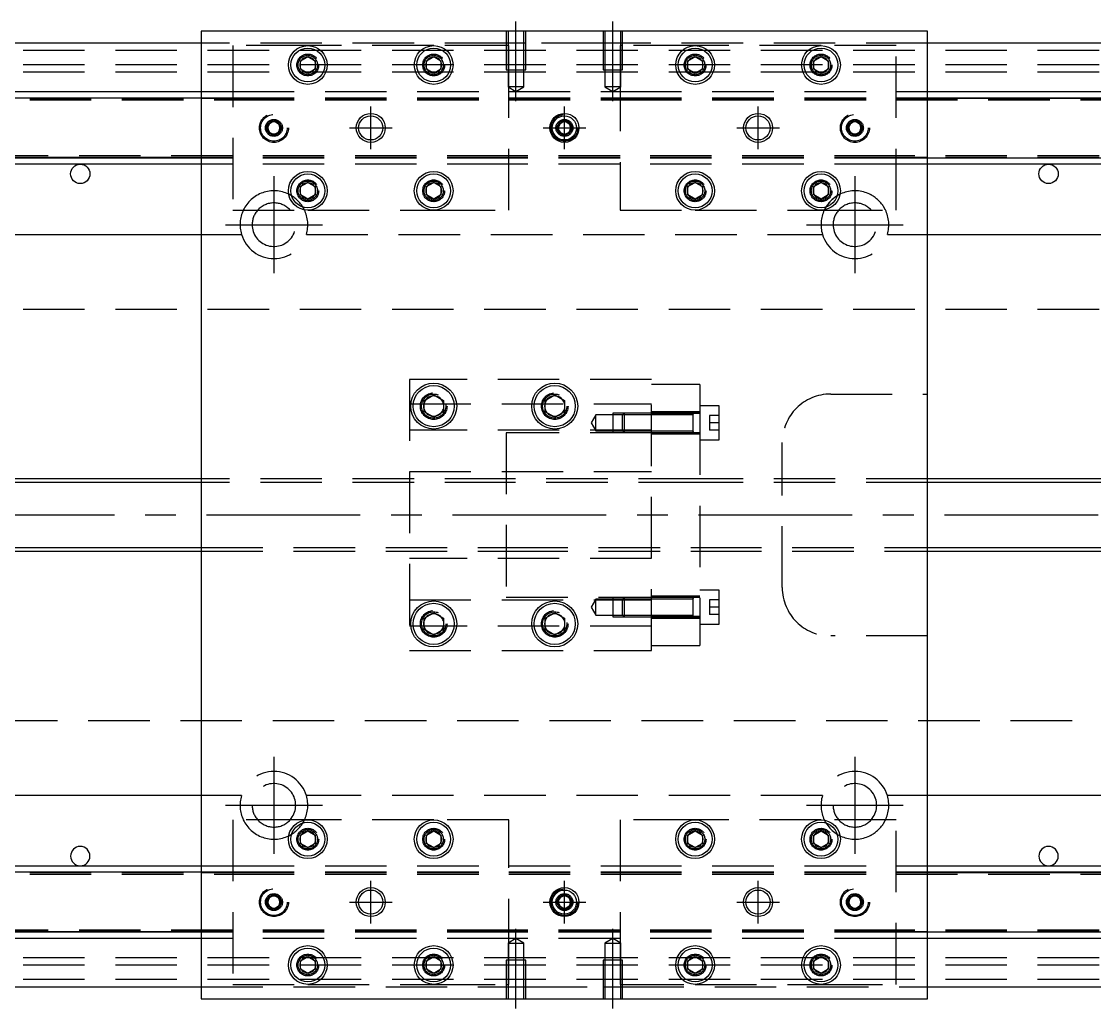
# Model space of a CAD drawing. Extents: x -14 to 891, y -280 to 102.
# Drawn here: x 207.9 to 429.5, y -102 to 102 of the extents above; entities that cross this region are included whole.
import ezdxf

# ---------------------------------------------------------------- set-up
doc = ezdxf.new("R2010")
doc.units = 0
doc.linetypes.add('CENTER', pattern=[50.8, 31.75, -6.35, 6.35, -6.35])
doc.linetypes.add('DASHED', pattern=[19.05, 12.7, -6.35])
doc.layers.get('0').update_dxf_attribs({"linetype": 'CONTINUOUS'})
doc.layers.add('CENTER', color=1, linetype='CENTER')

msp = doc.modelspace()

# ---------------------------------------------------------------- linework, layer by layer
at = {"color": 7, "linetype": 'CONTINUOUS'}
for p, q in [((395, 100), (245, 100)), ((245, 100), (245, -100)), ((395, -100), (395, 100)), ((245, 97.5), (0, 97.5)), ((640, 97.5), (395, 97.5)), ((265.5, 93.866026), (267, 94.73205)), ((265.5, 92.133974), (265.5, 93.866026)), ((267, 94.73205), (268.5, 93.866026)), ((268.5, 93.866026), (268.5, 92.133974)), ((291.5, 93.866026), (293, 94.73205)), ((291.5, 92.133974), (291.5, 93.866026)), ((293, 94.73205), (294.5, 93.866026)), ((294.5, 93.866026), (294.5, 92.133974)), ((345.5, 93.866026), (347, 94.73205)), ((345.5, 92.133974), (345.5, 93.866026)), ((347, 94.73205), (348.5, 93.866026)), ((348.5, 93.866026), (348.5, 92.133974)), ((371.5, 93.866026), (373, 94.73205)), ((371.5, 92.133974), (371.5, 93.866026)), ((373, 94.73205), (374.5, 93.866026)), ((374.5, 93.866026), (374.5, 92.133974)), ((267, 91.26795), (265.5, 92.133974)), ((268.5, 92.133974), (267, 91.26795)), ((293, 91.26795), (291.5, 92.133974)), ((294.5, 92.133974), (293, 91.26795)), ((347, 91.26795), (345.5, 92.133974)), ((348.5, 92.133974), (347, 91.26795)), ((373, 91.26795), (371.5, 92.133974)), ((374.5, 92.133974), (373, 91.26795)), ((0, 87.5), (245, 87.5)), ((395, 87.5), (640, 87.5)), ((0, 86.247728), (245, 86.247728)), ((395, 86.247728), (640, 86.247728)), ((245, 73.752272), (0, 73.752272)), ((640, 73.752272), (395, 73.752272)), ((245, 72.5), (0, 72.5)), ((640, 72.5), (395, 72.5)), ((265.5, 67.866026), (267, 68.73205)), ((267, 68.73205), (268.5, 67.866026)), ((291.5, 67.866026), (293, 68.73205)), ((293, 68.73205), (294.5, 67.866026)), ((345.5, 67.866026), (347, 68.73205)), ((347, 68.73205), (348.5, 67.866026)), ((371.5, 67.866026), (373, 68.73205)), ((373, 68.73205), (374.5, 67.866026)), ((265.5, 66.133974), (265.5, 67.866026)), ((268.5, 67.866026), (268.5, 66.133974)), ((291.5, 66.133974), (291.5, 67.866026)), ((294.5, 67.866026), (294.5, 66.133974)), ((345.5, 66.133974), (345.5, 67.866026)), ((348.5, 67.866026), (348.5, 66.133974)), ((371.5, 66.133974), (371.5, 67.866026)), ((374.5, 67.866026), (374.5, 66.133974)), ((267, 65.26795), (265.5, 66.133974)), ((268.5, 66.133974), (267, 65.26795)), ((293, 65.26795), (291.5, 66.133974)), ((294.5, 66.133974), (293, 65.26795)), ((347, 65.26795), (345.5, 66.133974)), ((348.5, 66.133974), (347, 65.26795)), ((373, 65.26795), (371.5, 66.133974)), ((374.5, 66.133974), (373, 65.26795)), ((146.708204, 58), (245, 58)), ((395, 58), (493.291796, 58)), ((291, 23.6547), (293, 24.809402)), ((293, 24.809402), (295, 23.6547)), ((316, 23.6547), (318, 24.809402)), ((318, 24.809402), (320, 23.6547)), ((291, 21.3453), (291, 23.6547)), ((295, 23.6547), (295, 21.3453)), ((316, 21.3453), (316, 23.6547)), ((320, 23.6547), (320, 21.3453)), ((293, 20.190598), (291, 21.3453)), ((295, 21.3453), (293, 20.190598)), ((318, 20.190598), (316, 21.3453)), ((320, 21.3453), (318, 20.190598)), ((346.6, 20.702558), (346.6, 21.052564)), ((346.6, 17.052554), (346.6, 17.402558)), ((245, 7.5), (40.5, 7.5)), ((590, 7.5), (395, 7.5)), ((40.5, -7.5), (245, -7.5)), ((395, -7.5), (590, -7.5)), ((346.6, -21.052564), (346.6, -17.052554)), ((291, -21.3453), (293, -20.190598)), ((291, -23.6547), (291, -21.3453)), ((293, -20.190598), (295, -21.3453)), ((295, -21.3453), (295, -23.6547)), ((316, -21.3453), (318, -20.190598)), ((316, -23.6547), (316, -21.3453)), ((318, -20.190598), (320, -21.3453)), ((320, -21.3453), (320, -23.6547)), ((346.6, -21.052564), (346.6, -21.051878)), ((293, -24.809402), (291, -23.6547)), ((295, -23.6547), (293, -24.809402)), ((318, -24.809402), (316, -23.6547)), ((320, -23.6547), (318, -24.809402)), ((245, -58), (146.708204, -58)), ((493.291796, -58), (395, -58)), ((265.5, -66.133974), (267, -65.26795)), ((265.5, -67.866026), (265.5, -66.133974)), ((267, -65.26795), (268.5, -66.133974)), ((268.5, -66.133974), (268.5, -67.866026)), ((291.5, -66.133974), (293, -65.26795)), ((291.5, -67.866026), (291.5, -66.133974)), ((293, -65.26795), (294.5, -66.133974)), ((294.5, -66.133974), (294.5, -67.866026)), ((345.5, -66.133974), (347, -65.26795)), ((345.5, -67.866026), (345.5, -66.133974)), ((347, -65.26795), (348.5, -66.133974)), ((348.5, -66.133974), (348.5, -67.866026)), ((371.5, -66.133974), (373, -65.26795)), ((371.5, -67.866026), (371.5, -66.133974)), ((373, -65.26795), (374.5, -66.133974)), ((374.5, -66.133974), (374.5, -67.866026)), ((267, -68.73205), (265.5, -67.866026)), ((268.5, -67.866026), (267, -68.73205)), ((293, -68.73205), (291.5, -67.866026)), ((294.5, -67.866026), (293, -68.73205)), ((347, -68.73205), (345.5, -67.866026)), ((348.5, -67.866026), (347, -68.73205)), ((373, -68.73205), (371.5, -67.866026)), ((374.5, -67.866026), (373, -68.73205)), ((0, -72.5), (245, -72.5)), ((395, -72.5), (640, -72.5)), ((0, -73.752272), (245, -73.752272)), ((395, -73.752272), (640, -73.752272)), ((245, -86.247728), (0, -86.247728)), ((640, -86.247728), (395, -86.247728)), ((245, -87.5), (0, -87.5)), ((640, -87.5), (395, -87.5)), ((265.5, -92.133974), (267, -91.26795)), ((265.5, -93.866026), (265.5, -92.133974)), ((267, -91.26795), (268.5, -92.133974)), ((268.5, -92.133974), (268.5, -93.866026)), ((291.5, -92.133974), (293, -91.26795)), ((291.5, -93.866026), (291.5, -92.133974)), ((293, -91.26795), (294.5, -92.133974)), ((294.5, -92.133974), (294.5, -93.866026)), ((345.5, -92.133974), (347, -91.26795)), ((345.5, -93.866026), (345.5, -92.133974)), ((347, -91.26795), (348.5, -92.133974)), ((348.5, -92.133974), (348.5, -93.866026)), ((371.5, -92.133974), (373, -91.26795)), ((371.5, -93.866026), (371.5, -92.133974)), ((373, -91.26795), (374.5, -92.133974)), ((374.5, -92.133974), (374.5, -93.866026)), ((267, -94.73205), (265.5, -93.866026)), ((268.5, -93.866026), (267, -94.73205)), ((293, -94.73205), (291.5, -93.866026)), ((294.5, -93.866026), (293, -94.73205)), ((347, -94.73205), (345.5, -93.866026)), ((348.5, -93.866026), (347, -94.73205)), ((373, -94.73205), (371.5, -93.866026)), ((374.5, -93.866026), (373, -94.73205)), ((0, -97.5), (245, -97.5)), ((395, -97.5), (640, -97.5)), ((245, -100), (395, -100))]:
    msp.add_line(p, q, dxfattribs=at)
at = {"color": 3, "linetype": 'DASHED'}
for p, q in [((308.000006, 100), (308.000006, 92)), ((308.35, 100), (308.35, 92)), ((311.65, 92), (311.65, 100)), ((311.999994, 92), (311.999994, 100)), ((328.000006, 100), (328.000006, 92)), ((328.35, 100), (328.35, 92)), ((331.65, 92), (331.65, 100)), ((331.999994, 92), (331.999994, 100)), ((640, 96), (0, 96)), ((308.000006, 97.5), (245, 97.5)), ((251.5, 97), (251.5, 63)), ((267, 97), (251.5, 97)), ((293, 97), (267, 97)), ((308.000006, 97), (293, 97)), ((311.999994, 97.5), (308.000006, 97.5)), ((308.5, 97), (308.000006, 97)), ((308.5, 92), (308.5, 97)), ((328.000006, 97.5), (311.999994, 97.5)), ((331.999994, 97.5), (328.000006, 97.5)), ((331.5, 97), (331.5, 92)), ((331.999994, 97), (331.5, 97)), ((395, 97.5), (331.999994, 97.5)), ((347, 97), (331.999994, 97)), ((373, 97), (347, 97)), ((388.5, 97), (373, 97)), ((388.5, 63), (388.5, 97)), ((268.973226, 93.326156), (269, 93)), ((294.973226, 93.326156), (295, 93)), ((345, 93), (345.023172, 93.30356)), ((371, 93), (371.030168, 93.346066)), ((640, 93), (0, 93)), ((640, 91.5), (0, 91.5)), ((308.000006, 92), (311.999994, 92)), ((308.35, 92), (308.35, 88.5)), ((308.5, 63), (308.5, 92)), ((311.65, 88.5), (311.65, 92)), ((328.000006, 92), (331.999994, 92)), ((328.35, 92), (328.35, 88.5)), ((331.5, 92), (331.5, 63)), ((331.65, 88.5), (331.65, 92)), ((245, 87.5), (251.5, 87.5)), ((251.5, 87.5), (308.5, 87.5)), ((311.65, 88.5), (308.35, 88.5)), ((308.35, 88.5), (310, 87.547372)), ((308.5, 87.5), (331.5, 87.5)), ((310, 87.547372), (311.65, 88.5)), ((331.65, 88.5), (328.35, 88.5)), ((328.35, 88.5), (330, 87.547372)), ((330, 87.547372), (331.65, 88.5)), ((331.5, 87.5), (388.5, 87.5)), ((388.5, 87.5), (395, 87.5)), ((0, 86.1147), (245, 86.1147)), ((0, 86.1), (251.5, 86.1)), ((0, 85.8), (251.5, 85.8)), ((245, 86.247728), (251.5, 86.247728)), ((245, 86.1147), (251.5, 86.1147)), ((251.5, 86.247728), (308.5, 86.247728)), ((251.5, 86.1147), (308.5, 86.1147)), ((251.5, 86.1), (308.5, 86.1)), ((251.5, 86.1), (308.5, 86.1)), ((251.5, 85.8), (308.5, 85.8)), ((251.5, 85.8), (308.5, 85.8)), ((308.5, 86.247728), (331.5, 86.247728)), ((308.5, 86.1147), (331.5, 86.1147)), ((308.5, 86.1), (331.5, 86.1)), ((308.5, 85.8), (331.5, 85.8)), ((331.5, 86.247728), (388.5, 86.247728)), ((331.5, 86.1147), (388.5, 86.1147)), ((331.5, 86.1), (388.5, 86.1)), ((331.5, 86.1), (388.5, 86.1)), ((331.5, 85.8), (388.5, 85.8)), ((331.5, 85.8), (388.5, 85.8)), ((388.5, 86.247728), (395, 86.247728)), ((388.5, 86.1147), (395, 86.1147)), ((388.5, 86.1), (640, 86.1)), ((388.5, 85.8), (640, 85.8)), ((395, 86.1147), (640, 86.1147)), ((258.75, 80.721688), (260, 81.443376)), ((258.75, 79.278312), (258.75, 80.721688)), ((260, 81.443376), (261.25, 80.721688)), ((261.25, 80.721688), (261.25, 79.278312)), ((261.477374, 80.25955), (261.5, 80)), ((318.75, 80.721688), (320, 81.443376)), ((318.75, 79.278312), (318.75, 80.721688)), ((320, 81.443376), (321.25, 80.721688)), ((321.25, 80.721688), (321.25, 79.278312)), ((321.477374, 80.25955), (321.5, 80)), ((378.75, 80.721688), (380, 81.443376)), ((378.75, 79.278312), (378.75, 80.721688)), ((380, 81.443376), (381.25, 80.721688)), ((381.25, 80.721688), (381.25, 79.278312)), ((381.477374, 80.25955), (381.5, 80)), ((260, 78.556624), (258.75, 79.278312)), ((261.25, 79.278312), (260, 78.556624)), ((320, 78.556624), (318.75, 79.278312)), ((321.25, 79.278312), (320, 78.556624)), ((380, 78.556624), (378.75, 79.278312)), ((381.25, 79.278312), (380, 78.556624)), ((251.5, 74.2), (0, 74.2)), ((251.5, 73.9), (0, 73.9)), ((245, 73.8853), (0, 73.8853)), ((251.5, 73.8853), (245, 73.8853)), ((251.5, 73.752272), (245, 73.752272)), ((308.5, 74.2), (251.5, 74.2)), ((308.5, 73.9), (251.5, 73.9)), ((308.5, 73.8853), (251.5, 73.8853)), ((308.5, 73.752272), (251.5, 73.752272)), ((331.5, 74.2), (308.5, 74.2)), ((331.5, 73.9), (308.5, 73.9)), ((331.5, 73.8853), (308.5, 73.8853)), ((331.5, 73.752272), (308.5, 73.752272)), ((388.5, 74.2), (331.5, 74.2)), ((388.5, 73.9), (331.5, 73.9)), ((388.5, 73.8853), (331.5, 73.8853)), ((388.5, 73.752272), (331.5, 73.752272)), ((640, 74.2), (388.5, 74.2)), ((640, 73.9), (388.5, 73.9)), ((395, 73.8853), (388.5, 73.8853)), ((395, 73.752272), (388.5, 73.752272)), ((640, 73.8853), (395, 73.8853)), ((251.5, 72.5), (245, 72.5)), ((308.5, 72.5), (251.5, 72.5)), ((331.5, 72.5), (308.5, 72.5)), ((388.5, 72.5), (331.5, 72.5)), ((395, 72.5), (388.5, 72.5)), ((268.973226, 67.326156), (269, 67)), ((294.973226, 67.326156), (295, 67)), ((348.973226, 67.326156), (349, 67)), ((374.973226, 67.326156), (375, 67)), ((251.5, 63), (267, 63)), ((267, 63), (293, 63)), ((293, 63), (308.5, 63)), ((331.5, 63), (347, 63)), ((347, 63), (373, 63)), ((373, 63), (388.5, 63)), ((245, 58), (253.291796, 58)), ((266.708204, 58), (373.291796, 58)), ((386.708204, 58), (395, 58)), ((640, 42.5), (12.1, 42.5)), ((288, 28), (288, -28)), ((338, 28), (288, 28)), ((338, -28), (338, 28)), ((348, 27), (338, 27)), ((348, 27), (348, 20.976176)), ((375, 25), (395, 25)), ((288, 23), (338, 23)), ((295.483582, 22.786038), (295.5, 22.5)), ((315.5, 22.5), (315.52689, 22.865682)), ((352, 22.552558), (348, 22.552558)), ((352, 15.552558), (352, 22.552558)), ((326.5, 20.702558), (325.547372, 19.052558)), ((326.5, 17.402558), (326.5, 20.702558)), ((330, 20.702558), (326.5, 20.702558)), ((330, 21.052554), (330, 17.052564)), ((332.35, 21.052554), (330, 21.052554)), ((332, 20.702558), (330, 20.702558)), ((332.35, 21.052558), (332, 20.702558)), ((332, 17.402558), (332, 20.702558)), ((338, 20.702558), (332, 20.702558)), ((338, 20.702558), (332, 20.702558)), ((332.35, 21.052558), (332.35, 17.052558)), ((338, 21.052556), (332.35, 21.052558)), ((338, 21.052554), (332.35, 21.052554)), ((348, 21.302558), (338, 21.302558)), ((346.605, 21.052558), (338, 21.052556)), ((348, 20.976176), (338, 20.976176)), ((346.6, 20.702558), (338, 20.702558)), ((348, 21.052558), (346.595, 21.052558)), ((346.6, 17.052554), (346.6, 21.052564)), ((346.6, 20.836098), (346.6, 21.052558)), ((346.6, 21.052558), (346.6, 20.835892)), ((346.6, 17.26902), (346.6, 20.836098)), ((346.6, 17.402558), (346.6, 20.702558)), ((348, 20.976176), (348, -20.976176)), ((350, 20.552558), (350, 19.052558)), ((352, 20.552558), (350, 20.552558)), ((325.547372, 19.052558), (326.5, 17.402558)), ((350, 19.052558), (350, 17.552558)), ((352, 19.052558), (350, 19.052558)), ((338, 17.5), (288, 17.5)), ((308, 17), (308, -17)), ((338, 17), (308, 17)), ((326.5, 17.402558), (330, 17.402558)), ((330, 17.402558), (332, 17.402558)), ((330, 17.052564), (332.35, 17.052564)), ((332, 17.402558), (338, 17.402558)), ((332, 17.402558), (332.35, 17.052558)), ((332, 17.402558), (338, 17.402558)), ((332.35, 17.052564), (338, 17.052564)), ((332.35, 17.052558), (338, 17.052562)), ((338, 17.402558), (346.6, 17.402558)), ((338, 17.052562), (346.605, 17.052558)), ((338, 16.802558), (348, 16.802558)), ((346.595, 17.052558), (348, 17.052558)), ((346.6, 17.269268), (346.6, 17.052558)), ((346.6, 17.052558), (346.6, 17.26902)), ((348, 15.552558), (352, 15.552558)), ((352, 17.552558), (350, 17.552558)), ((365, -15), (365, 15)), ((288, 9), (338, 9)), ((308, 7.5), (245, 7.5)), ((308, 6.75), (245, 6.75)), ((348, 7.5), (308, 7.5)), ((348, 6.75), (308, 6.75)), ((395, 7.5), (348, 7.5)), ((395, 6.75), (348, 6.75)), ((245, -6.75), (308, -6.75)), ((245, -7.5), (308, -7.5)), ((308, -6.75), (348, -6.75)), ((308, -7.5), (348, -7.5)), ((348, -6.75), (395, -6.75)), ((348, -7.5), (395, -7.5)), ((338, -9), (288, -9)), ((288, -17.5), (338, -17.5)), ((308, -17), (338, -17)), ((326.5, -17.402558), (325.547372, -19.052558)), ((326.5, -20.702558), (326.5, -17.402558)), ((330, -17.402558), (326.5, -17.402558)), ((330, -17.052564), (330, -21.052554)), ((332.35, -17.052564), (330, -17.052564)), ((332, -17.402558), (330, -17.402558)), ((332.35, -17.052558), (332, -17.402558)), ((332, -20.702558), (332, -17.402558)), ((338, -17.402558), (332, -17.402558)), ((338, -17.402558), (332, -17.402558)), ((332.35, -17.052558), (332.35, -21.052558)), ((338, -17.052562), (332.35, -17.052558)), ((338, -17.052564), (332.35, -17.052564)), ((348, -16.802558), (338, -16.802558)), ((346.605, -17.052558), (338, -17.052562)), ((346.6, -17.402558), (338, -17.402558)), ((348, -17.052558), (346.595, -17.052558)), ((346.6, -21.051878), (346.6, -17.052554)), ((346.6, -17.26902), (346.6, -17.052558)), ((346.6, -17.052558), (346.6, -17.269226)), ((346.6, -20.836098), (346.6, -17.26902)), ((352, -15.552558), (348, -15.552558)), ((350, -17.552558), (350, -19.052558)), ((352, -17.552558), (350, -17.552558)), ((352, -22.552558), (352, -15.552558)), ((325.547372, -19.052558), (326.5, -20.702558)), ((352, -19.052558), (350, -19.052558)), ((350, -19.052558), (350, -20.552558)), ((290.5, -22.5), (290.534018, -22.088984)), ((326.5, -20.702558), (330, -20.702558)), ((330, -20.702558), (332, -20.702558)), ((330, -21.052554), (332.35, -21.052554)), ((332, -20.702558), (338, -20.702558)), ((332, -20.702558), (332.35, -21.052558)), ((332, -20.702558), (338, -20.702558)), ((332.35, -21.052554), (338, -21.052554)), ((332.35, -21.052558), (338, -21.052556)), ((338, -20.702558), (346.6, -20.702558)), ((348, -20.976176), (338, -20.976176)), ((348, -20.976176), (338, -20.976176)), ((338, -21.052556), (346.605, -21.052558)), ((338, -21.302558), (348, -21.302558)), ((346.595, -21.052558), (348, -21.052558)), ((346.6, -20.83585), (346.6, -21.052558)), ((346.6, -21.052558), (346.6, -20.836098)), ((348, -20.976176), (348, -27)), ((352, -20.552558), (350, -20.552558)), ((338, -23), (288, -23)), ((320.483582, -22.213962), (320.5, -22.5)), ((348, -22.552558), (352, -22.552558)), ((395, -25), (375, -25)), ((288, -28), (338, -28)), ((338, -27), (348, -27)), ((12.1, -42.5), (640, -42.5)), ((253.291796, -58), (245, -58)), ((373.291796, -58), (266.708204, -58)), ((395, -58), (386.708204, -58)), ((251.5, -63), (251.5, -97)), ((267, -63), (251.5, -63)), ((293, -63), (267, -63)), ((308.5, -63), (293, -63)), ((308.5, -92), (308.5, -63)), ((347, -63), (331.5, -63)), ((331.5, -63), (331.5, -92)), ((373, -63), (347, -63)), ((388.5, -63), (373, -63)), ((388.5, -97), (388.5, -63)), ((268.973226, -66.673844), (269, -67)), ((291, -67), (291.023172, -66.69644)), ((345, -67), (345.023172, -66.69644)), ((371, -67), (371.030168, -66.653934)), ((245, -72.5), (251.5, -72.5)), ((251.5, -72.5), (308.5, -72.5)), ((308.5, -72.5), (331.5, -72.5)), ((331.5, -72.5), (388.5, -72.5)), ((388.5, -72.5), (395, -72.5)), ((0, -73.8853), (245, -73.8853)), ((0, -73.9), (251.5, -73.9)), ((0, -74.2), (251.5, -74.2)), ((245, -73.752272), (251.5, -73.752272)), ((245, -73.8853), (251.5, -73.8853)), ((251.5, -73.752272), (308.5, -73.752272)), ((251.5, -73.8853), (308.5, -73.8853)), ((251.5, -73.9), (308.5, -73.9)), ((251.5, -74.2), (308.5, -74.2)), ((308.5, -73.752272), (331.5, -73.752272)), ((308.5, -73.8853), (331.5, -73.8853)), ((308.5, -73.9), (331.5, -73.9)), ((308.5, -74.2), (331.5, -74.2)), ((331.5, -73.752272), (388.5, -73.752272)), ((331.5, -73.8853), (388.5, -73.8853)), ((331.5, -73.9), (388.5, -73.9)), ((331.5, -74.2), (388.5, -74.2)), ((388.5, -73.752272), (395, -73.752272)), ((388.5, -73.8853), (395, -73.8853)), ((388.5, -73.9), (640, -73.9)), ((388.5, -74.2), (640, -74.2)), ((395, -73.8853), (640, -73.8853)), ((258.75, -79.278312), (260, -78.556624)), ((258.75, -80.721688), (258.75, -79.278312)), ((260, -78.556624), (261.25, -79.278312)), ((261.25, -79.278312), (261.25, -80.721688)), ((261.477374, -79.74045), (261.5, -80)), ((318.75, -79.278312), (320, -78.556624)), ((318.75, -80.721688), (318.75, -79.278312)), ((320, -78.556624), (321.25, -79.278312)), ((321.25, -79.278312), (321.25, -80.721688)), ((321.477374, -79.74045), (321.5, -80)), ((378.75, -79.278312), (380, -78.556624)), ((378.75, -80.721688), (378.75, -79.278312)), ((380, -78.556624), (381.25, -79.278312)), ((381.25, -79.278312), (381.25, -80.721688)), ((381.477374, -79.74045), (381.5, -80)), ((260, -81.443376), (258.75, -80.721688)), ((261.25, -80.721688), (260, -81.443376)), ((320, -81.443376), (318.75, -80.721688)), ((321.25, -80.721688), (320, -81.443376)), ((380, -81.443376), (378.75, -80.721688)), ((381.25, -80.721688), (380, -81.443376)), ((251.5, -85.8), (0, -85.8)), ((251.5, -86.1), (0, -86.1)), ((245, -86.1147), (0, -86.1147)), ((251.5, -86.1147), (245, -86.1147)), ((251.5, -86.247728), (245, -86.247728)), ((308.5, -85.8), (251.5, -85.8)), ((308.5, -85.8), (251.5, -85.8)), ((308.5, -86.1), (251.5, -86.1)), ((308.5, -86.1), (251.5, -86.1)), ((308.5, -86.1147), (251.5, -86.1147)), ((308.5, -86.247728), (251.5, -86.247728)), ((331.5, -85.8), (308.5, -85.8)), ((331.5, -86.1), (308.5, -86.1)), ((331.5, -86.1147), (308.5, -86.1147)), ((331.5, -86.247728), (308.5, -86.247728)), ((388.5, -85.8), (331.5, -85.8)), ((388.5, -85.8), (331.5, -85.8)), ((388.5, -86.1), (331.5, -86.1)), ((388.5, -86.1), (331.5, -86.1)), ((388.5, -86.1147), (331.5, -86.1147)), ((388.5, -86.247728), (331.5, -86.247728)), ((640, -85.8), (388.5, -85.8)), ((640, -86.1), (388.5, -86.1)), ((395, -86.1147), (388.5, -86.1147)), ((395, -86.247728), (388.5, -86.247728)), ((640, -86.1147), (395, -86.1147)), ((251.5, -87.5), (245, -87.5)), ((308.5, -87.5), (251.5, -87.5)), ((310, -87.547372), (308.35, -88.5)), ((308.35, -88.5), (310, -88.5)), ((308.35, -88.5), (308.35, -92)), ((331.5, -87.5), (308.5, -87.5)), ((311.65, -88.5), (310, -87.547372)), ((310, -88.5), (311.65, -88.5)), ((311.65, -92), (311.65, -88.5)), ((330, -87.547372), (328.35, -88.5)), ((328.35, -88.5), (330, -88.5)), ((328.35, -88.5), (328.35, -92)), ((331.65, -88.5), (330, -87.547372)), ((330, -88.5), (331.65, -88.5)), ((388.5, -87.5), (331.5, -87.5)), ((331.65, -92), (331.65, -88.5)), ((395, -87.5), (388.5, -87.5)), ((640, -91.5), (0, -91.5)), ((640, -93), (0, -93)), ((265, -93), (265.030168, -92.653934)), ((294.973226, -92.673844), (295, -93)), ((311.999994, -92), (308.000006, -92)), ((308.000006, -92), (308.000006, -100)), ((308.35, -92), (308.35, -100)), ((308.5, -97), (308.5, -92)), ((311.65, -100), (311.65, -92)), ((311.999994, -100), (311.999994, -92)), ((331.999994, -92), (328.000006, -92)), ((328.000006, -92), (328.000006, -100)), ((328.35, -92), (328.35, -100)), ((331.5, -92), (331.5, -97)), ((331.65, -100), (331.65, -92)), ((331.999994, -100), (331.999994, -92)), ((348.973226, -92.673844), (349, -93)), ((374.973226, -92.673844), (375, -93)), ((640, -96), (0, -96)), ((245, -97.5), (308.000006, -97.5)), ((251.5, -97), (267, -97)), ((267, -97), (293, -97)), ((293, -97), (308.000006, -97)), ((308.000006, -97), (308.5, -97)), ((308.000006, -97.5), (311.999994, -97.5)), ((311.999994, -97.5), (328.000006, -97.5)), ((328.000006, -97.5), (331.999994, -97.5)), ((331.5, -97), (331.999994, -97)), ((331.999994, -97), (347, -97)), ((331.999994, -97.5), (395, -97.5)), ((347, -97), (373, -97)), ((373, -97), (388.5, -97))]:
    msp.add_line(p, q, dxfattribs=at)
at = {"color": 3, "linetype": 'CONTINUOUS'}
for p, q in [((245, 6.75), (40.5, 6.75)), ((590, 6.75), (395, 6.75)), ((40.5, -6.75), (245, -6.75)), ((395, -6.75), (590, -6.75))]:
    msp.add_line(p, q, dxfattribs=at)
at = {"color": 7, "linetype": 'CONTINUOUS'}
for centre, radius in [((267, 93), 4), ((267, 93), 3.5), ((293, 93), 4), ((293, 93), 3.5), ((347, 93), 4), ((347, 93), 3.5), ((373, 93), 4), ((373, 93), 3.5), ((280, 80), 2.5), ((320, 80), 3), ((320, 80), 2.5), ((360, 80), 2.5), ((220, 70.5), 2), ((267, 67), 4), ((293, 67), 4), ((347, 67), 4), ((373, 67), 4), ((420, 70.5), 2), ((267, 67), 3.5), ((293, 67), 3.5), ((347, 67), 3.5), ((373, 67), 3.5), ((293, 22.5), 4.75), ((293, 22.5), 4.25), ((318, 22.5), 4.75), ((318, 22.5), 4.25), ((293, -22.5), 4.75), ((293, -22.5), 4.25), ((318, -22.5), 4.75), ((318, -22.5), 4.25), ((267, -67), 4), ((267, -67), 3.5), ((293, -67), 4), ((293, -67), 3.5), ((347, -67), 4), ((347, -67), 3.5), ((373, -67), 4), ((373, -67), 3.5), ((280, -80), 2.5), ((320, -80), 3), ((320, -80), 2.5), ((360, -80), 2.5), ((267, -93), 4), ((267, -93), 3.5), ((293, -93), 4), ((293, -93), 3.5), ((347, -93), 4), ((347, -93), 3.5), ((373, -93), 4), ((373, -93), 3.5)]:
    msp.add_circle(centre, radius, dxfattribs=at)
at = {"color": 3, "linetype": 'DASHED'}
for centre, radius in [((267, 93), 2.25), ((267, 93), 2), ((293, 93), 2.25), ((293, 93), 2), ((347, 93), 2.25), ((347, 93), 2), ((373, 93), 2.25), ((373, 93), 2), ((260, 80), 3), ((260, 80), 2.75), ((320, 80), 2.75), ((380, 80), 3), ((380, 80), 2.75), ((260, 80), 1.75), ((260, 80), 1.5), ((320, 80), 1.75), ((320, 80), 1.5), ((380, 80), 1.75), ((380, 80), 1.5), ((267, 67), 2.25), ((267, 67), 2), ((293, 67), 2.25), ((293, 67), 2), ((347, 67), 2.25), ((347, 67), 2), ((373, 67), 2.25), ((373, 67), 2), ((293, 22.5), 2.75), ((293, 22.5), 2.5), ((318, 22.5), 2.75), ((318, 22.5), 2.5), ((293, -22.5), 2.75), ((318, -22.5), 2.75), ((293, -22.5), 2.5), ((318, -22.5), 2.5), ((267, -67), 2.25), ((267, -67), 2), ((293, -67), 2.25), ((293, -67), 2), ((347, -67), 2.25), ((347, -67), 2), ((373, -67), 2.25), ((373, -67), 2), ((260, -80), 3), ((260, -80), 2.75), ((320, -80), 2.75), ((380, -80), 3), ((380, -80), 2.75), ((260, -80), 1.75), ((260, -80), 1.5), ((320, -80), 1.75), ((320, -80), 1.5), ((380, -80), 1.75), ((380, -80), 1.5), ((267, -93), 2.25), ((293, -93), 2.25), ((347, -93), 2.25), ((373, -93), 2.25), ((267, -93), 2), ((293, -93), 2), ((347, -93), 2), ((373, -93), 2)]:
    msp.add_circle(centre, radius, dxfattribs=at)
at = {"color": 3, "linetype": 'CONTINUOUS'}
for centre in [(280, 80), (360, 80), (280, -80), (360, -80)]:
    msp.add_circle(centre, 3, dxfattribs=at)
at = {"color": 7, "linetype": 'CONTINUOUS'}
for centre, radius, start, end in [((267, 93), 1.65, 155.380023, 180), ((267, 93), 1.65, 144.619977, 155.380023), ((267, 93), 1.65, 95.380023, 144.619977), ((267, 93), 1.65, 84.619977, 95.380023), ((267, 93), 1.65, 35.380023, 84.619977), ((267, 93), 1.65, 24.619977, 35.380023), ((267, 93), 1.65, 335.380023, 24.619977), ((293, 93), 1.65, 155.380023, 180), ((293, 93), 1.65, 144.619977, 155.380023), ((293, 93), 1.65, 95.380023, 144.619977), ((293, 93), 1.65, 84.619977, 95.380023), ((293, 93), 1.65, 35.380023, 84.619977), ((293, 93), 1.65, 24.619977, 35.380023), ((293, 93), 1.65, 335.380023, 24.619977), ((347, 93), 1.65, 155.380023, 180), ((347, 93), 1.65, 144.619977, 155.380023), ((347, 93), 1.65, 95.380023, 144.619977), ((347, 93), 1.65, 84.619977, 95.380023), ((347, 93), 1.65, 35.380023, 84.619977), ((347, 93), 1.65, 24.619977, 35.380023), ((347, 93), 1.65, 335.380023, 24.619977), ((373, 93), 1.65, 155.380023, 180), ((373, 93), 1.65, 144.619977, 155.380023), ((373, 93), 1.65, 95.380023, 144.619977), ((373, 93), 1.65, 84.619977, 95.380023), ((373, 93), 1.65, 35.380023, 84.619977), ((373, 93), 1.65, 24.619977, 35.380023), ((373, 93), 1.65, 335.380023, 24.619977), ((267, 93), 1.65, 180, 204.619977), ((267, 93), 1.65, 204.619977, 215.380023), ((267, 93), 1.65, 215.380023, 264.619977), ((267, 93), 1.65, 264.619977, 275.380023), ((267, 93), 1.65, 275.380023, 324.619977), ((267, 93), 1.65, 324.619977, 335.380023), ((293, 93), 1.65, 180, 204.619977), ((293, 93), 1.65, 204.619977, 215.380023), ((293, 93), 1.65, 215.380023, 264.619977), ((293, 93), 1.65, 264.619977, 275.380023), ((293, 93), 1.65, 275.380023, 324.619977), ((293, 93), 1.65, 324.619977, 335.380023), ((347, 93), 1.65, 180, 204.619977), ((347, 93), 1.65, 204.619977, 215.380023), ((347, 93), 1.65, 215.380023, 264.619977), ((347, 93), 1.65, 264.619977, 275.380023), ((347, 93), 1.65, 275.380023, 324.619977), ((347, 93), 1.65, 324.619977, 335.380023), ((373, 93), 1.65, 180, 204.619977), ((373, 93), 1.65, 204.619977, 215.380023), ((373, 93), 1.65, 215.380023, 264.619977), ((373, 93), 1.65, 264.619977, 275.380023), ((373, 93), 1.65, 275.380023, 324.619977), ((373, 93), 1.65, 324.619977, 335.380023), ((260, 80), 1.25, 300, 180), ((260, 80), 1.25, 180, 240), ((320, 80), 1.25, 300, 180), ((320, 80), 1.25, 180, 240), ((380, 80), 1.25, 300, 180), ((380, 80), 1.25, 180, 240), ((260, 80), 1.25, 240, 300), ((320, 80), 1.25, 240, 300), ((380, 80), 1.25, 240, 300), ((267, 67), 1.65, 155.380023, 180), ((267, 67), 1.65, 180, 204.619977), ((267, 67), 1.65, 144.619977, 155.380023), ((267, 67), 1.65, 95.380023, 144.619977), ((267, 67), 1.65, 84.619977, 95.380023), ((267, 67), 1.65, 35.380023, 84.619977), ((267, 67), 1.65, 24.619977, 35.380023), ((267, 67), 1.65, 335.380023, 24.619977), ((293, 67), 1.65, 155.380023, 180), ((293, 67), 1.65, 180, 204.619977), ((293, 67), 1.65, 144.619977, 155.380023), ((293, 67), 1.65, 95.380023, 144.619977), ((293, 67), 1.65, 84.619977, 95.380023), ((293, 67), 1.65, 35.380023, 84.619977), ((293, 67), 1.65, 24.619977, 35.380023), ((293, 67), 1.65, 335.380023, 24.619977), ((347, 67), 1.65, 155.380023, 180), ((347, 67), 1.65, 180, 204.619977), ((347, 67), 1.65, 144.619977, 155.380023), ((347, 67), 1.65, 95.380023, 144.619977), ((347, 67), 1.65, 84.619977, 95.380023), ((347, 67), 1.65, 35.380023, 84.619977), ((347, 67), 1.65, 24.619977, 35.380023), ((347, 67), 1.65, 335.380023, 24.619977), ((373, 67), 1.65, 155.380023, 180), ((373, 67), 1.65, 180, 204.619977), ((373, 67), 1.65, 144.619977, 155.380023), ((373, 67), 1.65, 95.380023, 144.619977), ((373, 67), 1.65, 84.619977, 95.380023), ((373, 67), 1.65, 35.380023, 84.619977), ((373, 67), 1.65, 24.619977, 35.380023), ((373, 67), 1.65, 335.380023, 24.619977), ((267, 67), 1.65, 204.619977, 215.380023), ((267, 67), 1.65, 215.380023, 264.619977), ((267, 67), 1.65, 264.619977, 275.380023), ((267, 67), 1.65, 275.380023, 324.619977), ((267, 67), 1.65, 324.619977, 335.380023), ((293, 67), 1.65, 204.619977, 215.380023), ((293, 67), 1.65, 215.380023, 264.619977), ((293, 67), 1.65, 264.619977, 275.380023), ((293, 67), 1.65, 275.380023, 324.619977), ((293, 67), 1.65, 324.619977, 335.380023), ((347, 67), 1.65, 204.619977, 215.380023), ((347, 67), 1.65, 215.380023, 264.619977), ((347, 67), 1.65, 264.619977, 275.380023), ((347, 67), 1.65, 275.380023, 324.619977), ((347, 67), 1.65, 324.619977, 335.380023), ((373, 67), 1.65, 204.619977, 215.380023), ((373, 67), 1.65, 215.380023, 264.619977), ((373, 67), 1.65, 264.619977, 275.380023), ((373, 67), 1.65, 275.380023, 324.619977), ((373, 67), 1.65, 324.619977, 335.380023), ((293, 22.5), 2.1, 102.24721, 137.75279), ((293, 22.5), 2.1, 77.75279, 102.24721), ((293, 22.5), 2.1, 42.24721, 77.75279), ((318, 22.5), 2.1, 102.24721, 137.75279), ((318, 22.5), 2.1, 77.75279, 102.24721), ((318, 22.5), 2.1, 42.24721, 77.75279), ((293, 22.5), 2.1, 162.24721, 180), ((293, 22.5), 2.1, 180, 197.75279), ((293, 22.5), 2.1, 137.75279, 162.24721), ((293, 22.5), 2.1, 17.75279, 42.24721), ((293, 22.5), 2.1, 342.24721, 17.75279), ((318, 22.5), 2.1, 162.24721, 180), ((318, 22.5), 2.1, 180, 197.75279), ((318, 22.5), 2.1, 137.75279, 162.24721), ((318, 22.5), 2.1, 17.75279, 42.24721), ((318, 22.5), 2.1, 342.24721, 17.75279), ((293, 22.5), 2.1, 197.75279, 222.24721), ((293, 22.5), 2.1, 222.24721, 257.75279), ((293, 22.5), 2.1, 257.75279, 282.24721), ((293, 22.5), 2.1, 282.24721, 317.75279), ((293, 22.5), 2.1, 317.75279, 342.24721), ((318, 22.5), 2.1, 197.75279, 222.24721), ((318, 22.5), 2.1, 222.24721, 257.75279), ((318, 22.5), 2.1, 257.75279, 282.24721), ((318, 22.5), 2.1, 282.24721, 317.75279), ((318, 22.5), 2.1, 317.75279, 342.24721), ((293, -22.5), 2.1, 162.24721, 180), ((293, -22.5), 2.1, 137.75279, 162.24721), ((293, -22.5), 2.1, 102.24721, 137.75279), ((293, -22.5), 2.1, 77.75279, 102.24721), ((293, -22.5), 2.1, 42.24721, 77.75279), ((293, -22.5), 2.1, 17.75279, 42.24721), ((293, -22.5), 2.1, 342.24721, 17.75279), ((318, -22.5), 2.1, 162.24721, 180), ((318, -22.5), 2.1, 137.75279, 162.24721), ((318, -22.5), 2.1, 102.24721, 137.75279), ((318, -22.5), 2.1, 77.75279, 102.24721), ((318, -22.5), 2.1, 42.24721, 77.75279), ((318, -22.5), 2.1, 17.75279, 42.24721), ((318, -22.5), 2.1, 342.24721, 17.75279), ((293, -22.5), 2.1, 180, 197.75279), ((293, -22.5), 2.1, 197.75279, 222.24721), ((293, -22.5), 2.1, 222.24721, 257.75279), ((293, -22.5), 2.1, 282.24721, 317.75279), ((293, -22.5), 2.1, 317.75279, 342.24721), ((318, -22.5), 2.1, 180, 197.75279), ((318, -22.5), 2.1, 197.75279, 222.24721), ((318, -22.5), 2.1, 222.24721, 257.75279), ((318, -22.5), 2.1, 282.24721, 317.75279), ((318, -22.5), 2.1, 317.75279, 342.24721), ((293, -22.5), 2.1, 257.75279, 282.24721), ((318, -22.5), 2.1, 257.75279, 282.24721), ((267, -67), 1.65, 155.380023, 180), ((267, -67), 1.65, 144.619977, 155.380023), ((267, -67), 1.65, 95.380023, 144.619977), ((267, -67), 1.65, 84.619977, 95.380023), ((267, -67), 1.65, 35.380023, 84.619977), ((267, -67), 1.65, 24.619977, 35.380023), ((267, -67), 1.65, 335.380023, 24.619977), ((293, -67), 1.65, 155.380023, 180), ((293, -67), 1.65, 144.619977, 155.380023), ((293, -67), 1.65, 95.380023, 144.619977), ((293, -67), 1.65, 84.619977, 95.380023), ((293, -67), 1.65, 35.380023, 84.619977), ((293, -67), 1.65, 24.619977, 35.380023), ((293, -67), 1.65, 335.380023, 24.619977), ((347, -67), 1.65, 155.380023, 180), ((347, -67), 1.65, 144.619977, 155.380023), ((347, -67), 1.65, 95.380023, 144.619977), ((347, -67), 1.65, 84.619977, 95.380023), ((347, -67), 1.65, 35.380023, 84.619977), ((347, -67), 1.65, 24.619977, 35.380023), ((347, -67), 1.65, 335.380023, 24.619977), ((373, -67), 1.65, 155.380023, 180), ((373, -67), 1.65, 144.619977, 155.380023), ((373, -67), 1.65, 95.380023, 144.619977), ((373, -67), 1.65, 84.619977, 95.380023), ((373, -67), 1.65, 35.380023, 84.619977), ((373, -67), 1.65, 24.619977, 35.380023), ((373, -67), 1.65, 335.380023, 24.619977), ((220, -70.5), 2, 90, 270), ((220, -70.5), 2, 270, 90), ((267, -67), 1.65, 180, 204.619977), ((267, -67), 1.65, 204.619977, 215.380023), ((267, -67), 1.65, 215.380023, 264.619977), ((267, -67), 1.65, 264.619977, 275.380023), ((267, -67), 1.65, 275.380023, 324.619977), ((267, -67), 1.65, 324.619977, 335.380023), ((293, -67), 1.65, 180, 204.619977), ((293, -67), 1.65, 204.619977, 215.380023), ((293, -67), 1.65, 215.380023, 264.619977), ((293, -67), 1.65, 264.619977, 275.380023), ((293, -67), 1.65, 275.380023, 324.619977), ((293, -67), 1.65, 324.619977, 335.380023), ((347, -67), 1.65, 180, 204.619977), ((347, -67), 1.65, 204.619977, 215.380023), ((347, -67), 1.65, 215.380023, 264.619977), ((347, -67), 1.65, 264.619977, 275.380023), ((347, -67), 1.65, 275.380023, 324.619977), ((347, -67), 1.65, 324.619977, 335.380023), ((373, -67), 1.65, 180, 204.619977), ((373, -67), 1.65, 204.619977, 215.380023), ((373, -67), 1.65, 215.380023, 264.619977), ((373, -67), 1.65, 264.619977, 275.380023), ((373, -67), 1.65, 275.380023, 324.619977), ((373, -67), 1.65, 324.619977, 335.380023), ((420, -70.5), 2, 90, 270), ((420, -70.5), 2, 270, 90), ((260, -80), 1.25, 120, 180), ((260, -80), 1.25, 180, 60), ((260, -80), 1.25, 60, 120), ((320, -80), 1.25, 120, 180), ((320, -80), 1.25, 180, 60), ((320, -80), 1.25, 60, 120), ((380, -80), 1.25, 120, 180), ((380, -80), 1.25, 180, 60), ((380, -80), 1.25, 60, 120), ((267, -93), 1.65, 155.380023, 180), ((267, -93), 1.65, 180, 204.619977), ((267, -93), 1.65, 144.619977, 155.380023), ((267, -93), 1.65, 95.380023, 144.619977), ((267, -93), 1.65, 84.619977, 95.380023), ((267, -93), 1.65, 35.380023, 84.619977), ((267, -93), 1.65, 24.619977, 35.380023), ((267, -93), 1.65, 335.380023, 24.619977), ((293, -93), 1.65, 155.380023, 180), ((293, -93), 1.65, 180, 204.619977), ((293, -93), 1.65, 144.619977, 155.380023), ((293, -93), 1.65, 95.380023, 144.619977), ((293, -93), 1.65, 84.619977, 95.380023), ((293, -93), 1.65, 35.380023, 84.619977), ((293, -93), 1.65, 24.619977, 35.380023), ((293, -93), 1.65, 335.380023, 24.619977), ((347, -93), 1.65, 155.380023, 180), ((347, -93), 1.65, 180, 204.619977), ((347, -93), 1.65, 144.619977, 155.380023), ((347, -93), 1.65, 95.380023, 144.619977), ((347, -93), 1.65, 84.619977, 95.380023), ((347, -93), 1.65, 35.380023, 84.619977), ((347, -93), 1.65, 24.619977, 35.380023), ((347, -93), 1.65, 335.380023, 24.619977), ((373, -93), 1.65, 155.380023, 180), ((373, -93), 1.65, 180, 204.619977), ((373, -93), 1.65, 144.619977, 155.380023), ((373, -93), 1.65, 95.380023, 144.619977), ((373, -93), 1.65, 84.619977, 95.380023), ((373, -93), 1.65, 35.380023, 84.619977), ((373, -93), 1.65, 24.619977, 35.380023), ((373, -93), 1.65, 335.380023, 24.619977), ((267, -93), 1.65, 204.619977, 215.380023), ((267, -93), 1.65, 215.380023, 264.619977), ((267, -93), 1.65, 264.619977, 275.380023), ((267, -93), 1.65, 275.380023, 324.619977), ((267, -93), 1.65, 324.619977, 335.380023), ((293, -93), 1.65, 204.619977, 215.380023), ((293, -93), 1.65, 215.380023, 264.619977), ((293, -93), 1.65, 264.619977, 275.380023), ((293, -93), 1.65, 275.380023, 324.619977), ((293, -93), 1.65, 324.619977, 335.380023), ((347, -93), 1.65, 204.619977, 215.380023), ((347, -93), 1.65, 215.380023, 264.619977), ((347, -93), 1.65, 264.619977, 275.380023), ((347, -93), 1.65, 275.380023, 324.619977), ((347, -93), 1.65, 324.619977, 335.380023), ((373, -93), 1.65, 204.619977, 215.380023), ((373, -93), 1.65, 215.380023, 264.619977), ((373, -93), 1.65, 264.619977, 275.380023), ((373, -93), 1.65, 275.380023, 324.619977), ((373, -93), 1.65, 324.619977, 335.380023)]:
    msp.add_arc(centre, radius, start, end, dxfattribs=at)
at = {"color": 3, "linetype": 'DASHED'}
for centre, radius, start, end in [((260, 60), 7, 64.053499, 154.623066), ((380, 60), 7, 64.053499, 154.623066), ((260, 60), 4.5, 41.810315, 138.189685), ((260, 60), 7, 58.524055, 64.053499), ((260, 60), 7, 31.475945, 58.524055), ((380, 60), 7, 121.475945, 148.524055), ((380, 60), 7, 115.946501, 121.475945), ((380, 60), 4.5, 41.810315, 138.189685), ((380, 60), 7, 58.524055, 64.053499), ((380, 60), 7, 31.475945, 58.524055), ((260, 60), 7, 154.623066, 196.60155), ((260, 60), 4.5, 180, 41.810315), ((260, 60), 4.5, 138.189685, 180), ((260, 60), 7, 25.946501, 31.475945), ((260, 60), 7, 343.39845, 25.946501), ((380, 60), 7, 154.623066, 196.60155), ((380, 60), 7, 148.524055, 154.053499), ((380, 60), 4.5, 180, 41.810315), ((380, 60), 4.5, 138.189685, 180), ((380, 60), 7, 25.946501, 31.475945), ((380, 60), 7, 343.39845, 25.946501), ((260, 60), 7, 196.60155, 343.39845), ((380, 60), 7, 196.60155, 343.39845), ((375, 15), 10, 90, 180), ((375, -15), 10, 180, 270), ((260, -60), 7, 16.60155, 163.39845), ((380, -60), 7, 16.60155, 163.39845), ((260, -60), 4.5, 318.189685, 180), ((380, -60), 4.5, 318.189685, 180), ((260, -60), 7, 163.39845, 205.376934), ((260, -60), 7, 334.053499, 16.60155), ((380, -60), 7, 163.39845, 205.376934), ((380, -60), 7, 334.053499, 16.60155), ((260, -60), 4.5, 180, 221.810315), ((380, -60), 4.5, 180, 221.810315), ((260, -60), 7, 205.376934, 295.946501), ((260, -60), 4.5, 221.810315, 318.189685), ((260, -60), 7, 301.475945, 328.524055), ((260, -60), 7, 328.524055, 334.053499), ((380, -60), 7, 205.376934, 295.946501), ((380, -60), 4.5, 221.810315, 318.189685), ((380, -60), 7, 301.475945, 328.524055), ((380, -60), 7, 328.524055, 334.053499), ((260, -60), 7, 295.946501, 301.475945), ((380, -60), 7, 295.946501, 301.475945)]:
    msp.add_arc(centre, radius, start, end, dxfattribs=at)
at = {"layer": 'CENTER', "color": 1, "linetype": 'CENTER'}
for p, q in [((310, 85.547372), (310, 102)), ((330, 85.547372), (330, 102)), ((280, 75.6), (280, 84.4)), ((320, 75.6), (320, 84.4)), ((360, 75.6), (360, 84.4)), ((275.6, 80), (284.4, 80)), ((315.6, 80), (324.4, 80)), ((355.6, 80), (364.4, 80)), ((260, 70), (260, 50)), ((380, 70), (380, 50)), ((250, 60), (270, 60)), ((370, 60), (390, 60)), ((633.445, 0), (-13.795, 0)), ((260, -50), (260, -70)), ((380, -50), (380, -70)), ((250, -60), (270, -60)), ((370, -60), (390, -60)), ((280, -84.4), (280, -75.6)), ((320, -84.4), (320, -75.6)), ((360, -84.4), (360, -75.6)), ((275.6, -80), (284.4, -80)), ((315.6, -80), (324.4, -80)), ((355.6, -80), (364.4, -80)), ((310, -102), (310, -85.547372)), ((330, -102), (330, -85.547372))]:
    msp.add_line(p, q, dxfattribs=at)

doc.saveas('drawing.dxf')
